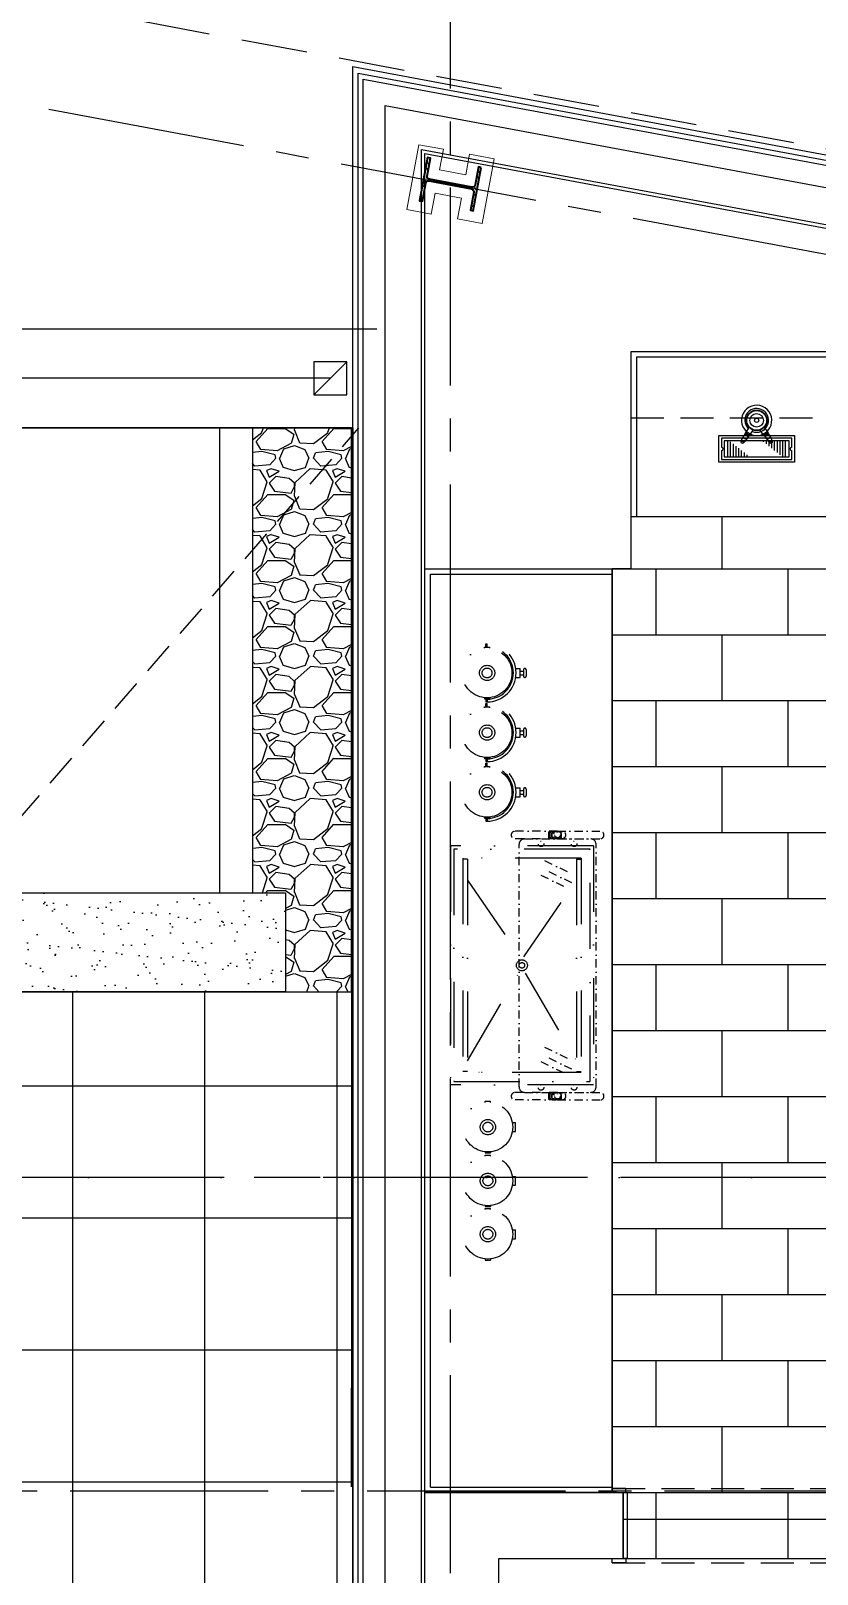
# Model space of a CAD drawing. Header units: inches. Extents: x 5931 to 10048, y 0 to 3185.
# Drawn here: x 8611.8 to 8754.6, y 1601.1 to 1881.8 of the extents above; entities that cross this region are included whole.
import ezdxf

# ---------------------------------------------------------------- set-up
doc = ezdxf.new("R2010")
doc.units = ezdxf.units.IN
doc.header["$LTSCALE"] = 48
doc.header["$MEASUREMENT"] = 0
for name, pattern in [('CENTER2', [1.125, 0.75, -0.125, 0.125, -0.125]), ('DASHDOT2', [0.5, 0.25, -0.125, 0, -0.125]), ('HIDDEN', [0.375, 0.25, -0.125]), ('HIDDEN2', [0.1875, 0.125, -0.0625])]:
    doc.linetypes.add(name, pattern=pattern)
for name, color, linetype in [('_0_Objects', 8, 'Continuous'), ('A-Door-Head', 8, 'Continuous'), ('A-Eqpm-NIC', 8, 'DASHDOT2'), ('A-Flor-Case', 8, 'Continuous'), ('A-Flor-Case-Full Height', 8, 'Continuous'), ('A-Flor-Case-Hidden', 8, 'HIDDEN2'), ('A-Flor-Pattern', 8, 'Continuous'), ('A-Flor-Pool-Acc', 8, 'Continuous'), ('A-Flor-Soffit', 8, 'HIDDEN2'), ('A-Grid(3-32)', 8, 'CENTER2'), ('A-Roof-Drain', 8, 'Continuous'), ('A-Site-Setback', 8, 'HIDDEN'), ('A-Wall-Full', 8, 'Continuous'), ('A-Wall-Hatch', 8, 'Continuous'), ('S-Grid-Iden', 8, 'Continuous'), ('Zoning Envelope', 8, 'DASHDOT2')]:
    doc.layers.add(name, color=color, linetype=linetype)
for name, color, linetype, lineweight in [('A-Detl-Hatch', 8, 'Continuous', 18), ('S-Detl-Hatch', 8, 'Continuous', 18), ('S-Detl-Wide', 8, 'Continuous', 35)]:
    doc.layers.add(name, color=color, linetype=linetype, lineweight=lineweight)

# ---------------------------------------------------------------- blocks, each defined once
blk = doc.blocks.new('1ST FLOOR CORE & SHELL')
at = {"layer": 'A-Wall-Full'}
for p, q in [((4654.75, -8166.76), (5174.16, -8263.57)), ((4654.75, -8482.87), (4654.75, -8166.76)), ((4667.87, -8182.55), (5171.75, -8276.47)), ((4667.87, -8482.87), (4667.87, -8182.55))]:
    blk.add_line(p, q, dxfattribs=at)
at = {"layer": 'A-Wall-Hatch'}
for p, q in [((4655.75, -8167.96), (5173.98, -8264.55)), ((4655.75, -8482.87), (4655.75, -8167.96)), ((4656.62, -8169.01), (5173.82, -8265.41)), ((4656.62, -8482.87), (4656.62, -8169.01)), ((4660.62, -8173.83), (5173.08, -8269.35)), ((4660.62, -8482.87), (4660.62, -8173.83)), ((4667.25, -8181.8), (5171.87, -8275.86)), ((4667.25, -8482.87), (4667.25, -8181.8))]:
    blk.add_line(p, q, dxfattribs=at)
blk = doc.blocks.new('*U18')
at = {"layer": 'A-Detl-Hatch'}
h = blk.add_hatch(dxfattribs=at)
h.set_pattern_fill('ANSI32', color=256, scale=6, style=0)
h.set_pattern_definition([(45, (0, -4.96), (-1.591, 1.591), []), (45, (1.0607, -4.96), (-1.591, 1.591), [])])
edge = h.paths.add_edge_path()
edge.add_line((3.9925, -9.92), (3.9925, -9.39))
edge.add_line((3.9925, -9.39), (0.6575, -9.39))
edge.add_arc((0.6575, -8.89), 0.5, 180, 270, ccw=False)
edge.add_line((0.1575, -8.89), (0.1575, -1.03))
edge.add_arc((0.6575, -1.03), 0.5, 90, 180, ccw=False)
edge.add_line((0.6575, -0.53), (3.9925, -0.53))
edge.add_line((3.9925, -0.53), (3.9925, 0))
edge.add_line((3.9925, 0), (-3.9925, 0))
edge.add_line((-3.9925, 0), (-3.9925, -0.53))
edge.add_line((-3.9925, -0.53), (-0.6575, -0.53))
edge.add_arc((-0.6575, -1.03), 0.5, 0, 90, ccw=False)
edge.add_line((-0.1575, -1.03), (-0.1575, -8.89))
edge.add_arc((-0.6575, -8.89), 0.5, -90, 0, ccw=False)
edge.add_line((-0.6575, -9.39), (-3.9925, -9.39))
edge.add_line((-3.9925, -9.39), (-3.9925, -9.92))
edge.add_line((-3.9925, -9.92), (3.9925, -9.92))
at = {"linetype": 'ByBlock'}
blk.add_lwpolyline([(3.9925, -9.92), (3.9925, -9.39), (0.6575, -9.39, -0.41421356), (0.1575, -8.89), (0.1575, -1.03, -0.41421356), (0.6575, -0.53), (3.9925, -0.53), (3.9925, 0), (-3.9925, 0), (-3.9925, -0.53), (-0.6575, -0.53, -0.41421356), (-0.1575, -1.03), (-0.1575, -8.89, -0.41421356), (-0.6575, -9.39), (-3.9925, -9.39), (-3.9925, -9.92)], format="xyb", close=True, dxfattribs=at)
blk = doc.blocks.new('w10x39')
at = {"layer": 'S-Detl-Hatch'}
blk.add_lwpolyline([(13843.55, -7311.37), (13843.55, -7306.84), (13839.72, -7306.84), (13839.72, -7301.98), (13843.55, -7301.98), (13843.55, -7297.45), (13831.57, -7297.45), (13831.57, -7301.98), (13835.4, -7301.98), (13835.4, -7306.84), (13831.57, -7306.84), (13831.57, -7311.37)], close=True, dxfattribs=at)
at = {"layer": 'S-Detl-Wide'}
blk.add_blockref('*U18', (13837.56, -7299.45), dxfattribs=at)
blk = doc.blocks.new('1ST FLOOR - STRUCTURAL GRID')
at = {"layer": 'A-Grid(3-32)'}
for p, q in [((4672.5, -9520.75), (4672.5, -7426.01)), ((2104.5, -7709.47), (5912.5, -8419.25)), ((5927.38, -8368.75), (2104.5, -8368.75)), ((2119.38, -8425.75), (5912.5, -8425.75))]:
    blk.add_line(p, q, dxfattribs=at)
at = {"layer": 'S-Grid-Iden', "rotation": 79.441666666667}
blk.add_blockref('w10x39', (-5043.78, -20452.96), dxfattribs=at)
blk = doc.blocks.new('FPOST')
at = {"layer": 'A-Flor-Pool-Acc'}
blk.add_line((-0.25, -0.25), (0.25, 0.25), dxfattribs=at)
at = {"layer": 'A-Flor-Pool-Acc', "flags": 128}
blk.add_lwpolyline([(-0.25, -0.25), (0.25, -0.25), (0.25, 0.25), (-0.25, 0.25)], close=True, dxfattribs=at)
blk = doc.blocks.new('patio')
at = {"layer": 'A-Flor-Pool-Acc'}
h = blk.add_hatch(dxfattribs=at)
h.set_pattern_fill('GRAVEL', color=256, scale=12, angle=-13.8778)
h.set_pattern_definition([(228.0127875, (-85327.80775, -55712.0215), (-96, -108), [1.614432, -159.8290566]), (184.9697407, (-85328.88775, -55713.22153), (144, 12), [2.770416, -274.2710971]), (132.5104471, (-85331.64775, -55713.4615), (120, -132), [1.953456, -193.3923912]), (267.273689, (-85336.32775, -55716.4615), (12, 240), [2.522856, -249.7626965]), (292.8336542, (-85336.44775, -55718.9815), (-60, 144), [2.47386, -244.9124775]), (357.273689, (-85335.48775, -55721.2615), (-240, 12), [2.522856, -249.7626965]), (37.69424047, (-85332.96775, -55721.38153), (-156, -120), [3.336348, -330.2981826]), (72.2553284, (-85330.32775, -55719.34153), (84, 264), [3.149856, -311.835858]), (121.4295656, (-85329.36775, -55716.3415), (-96, 156), [2.5314, -250.6088773]), (175.2363583, (-85330.6878, -55714.1815), (132, -12), [2.889984, -141.609151]), (222.3974378, (-85333.56775, -55713.94153), (-144, -132), [3.737376, -370.0005]), (138.8140748, (-85324.4478, -55716.5815), (-84, 72), [1.275612, -126.2861378]), (171.4692344, (-85325.40775, -55715.7415), (156, -24), [2.426844, -240.258137]), (225, (-85327.808, -55715.3815), (-1e-15, -12), [1.697052, -15.2735107]), (203.1985905, (-85328.6478, -55713.9415), (60, 24), [0.913896, -90.4753813]), (291.8014095, (-85329.4878, -55714.3015), (-12, 36), [1.292436, -63.3295417]), (30.9637565, (-85329.0078, -55715.5015), (36, 24), [2.099148, -67.8722747]), (161.565051, (-85327.2078, -55714.4215), (24, -12), [1.517892, -36.4294399]), (16.3895403, (-85336.44775, -55714.3015), (120, 36), [2.1264, -210.5141418]), (70.3461759, (-85334.40775, -55713.7015), (-48, -132), [1.783932, -176.608893]), (293.1985905, (-85327.2078, -55712.0215), (-24, 60), [1.82778, -89.5614973]), (343.6104597, (-85326.48775, -55713.7015), (-120, 36), [2.1264, -210.5141418]), (339.4439548, (-85336.4478, -55721.7415), (-60, 24), [2.05056, -100.477485]), (294.7751406, (-85334.52775, -55722.4615), (-60, 132), [1.718136, -170.0957168]), (66.8014095, (-85327.0878, -55724.0215), (24, 60), [1.82778, -89.5614973]), (17.3540246, (-85326.36775, -55722.3415), (-156, -48), [2.011572, -199.1450834]), (69.4439548, (-85332.9678, -55724.0215), (-24, -60), [1.02528, -101.502765]), (101.3099325, (-85327.8078, -55724.0215), (-12, 48), [0.61188, -60.5763542]), (165.9637565, (-85327.9278, -55723.4215), (36, -12), [2.47386, -47.0034075]), (186.00900596, (-85330.32775, -55722.8215), (120, 12), [2.2926, -226.9670781]), (303.6900675, (-85329.0078, -55716.5815), (-12, 24), [1.730664, -41.5359513]), (353.1572266, (-85328.04775, -55718.02153), (204, -24), [3.021528, -299.1307515]), (60.9453959, (-85325.0478, -55718.3815), (-48, -84), [1.235472, -122.3120897]), (90, (-85324.448, -55717.302), (-12, 12), [0.72, -11.28]), (120.2564372, (-85330.56775, -55722.4615), (48, -84), [1.667088, -165.0422399]), (48.0127875, (-85331.40775, -55721.0215), (96, 108), [3.228864, -158.2146246]), (0, (-85329.248, -55718.622), (12, 12), [3.12, -8.88]), (325.3048465, (-85326.12775, -55718.6215), (120, -84), [1.897368, -187.8392916]), (254.0546041, (-85324.5678, -55719.7015), (-12, -48), [1.747224, -85.6140947]), (207.64597536, (-85325.04775, -55721.38153), (-228, -120), [2.84478, -281.6336902]), (175.42607874, (-85327.56775, -55722.70153), (-156, 12), [3.009588, -297.9488809])])
h.paths.add_polyline_path([(539.38, 342.44), (539.38, 257.87), (545.38, 257.87), (545.38, 239.87), (557.37, 239.87), (557.37, 342.44)])
h = blk.add_hatch(dxfattribs=at)
h.set_pattern_fill('CCELEV', color=256, scale=3, angle=-13.8778, pattern_type=2)
h.set_pattern_definition([(23.62222, (-8112.625, -1467.132), (1.2029912, 5.657064), [0, -4.56, 0, -5.1, 0, -4.875]), (353.62222, (-8112.625, -1467.132), (7.185037, 6.9458484), [0, -2.46, 0, -4.11, 0, -1.575]), (313.62222, (-8116.2073, -1466.247), (9.0737883, -2.2243135), [0, -1.5, 0, -5.4, 0, -7.05]), (303.62222, (-8116.207, -1466.247), (9.386665, 0.393095), [0, -0.75, 0, -3.54, 0, -4.05])])
h.paths.add_polyline_path([(467.38, 257.87), (545.38, 257.87), (545.38, 239.87), (467.38, 239.87)])
h = blk.add_hatch(dxfattribs=at)
h.set_pattern_fill('NET', color=256, scale=192)
h.set_pattern_definition([(0, (339.375, 225.875), (0, 24), []), (90, (339.375, 225.875), (-24, 1e-15), [])])
h.paths.add_polyline_path([(138.67, 109.11), (138.67, 107.61), (140.54, 107.61), (140.54, 102.11), (138.67, 102.11), (138.67, 100.61), (147.92, 100.61), (147.92, 102.11), (146.04, 102.11), (146.04, 107.61), (147.92, 107.61), (147.92, 109.11)], flags=16)
h.paths.add_polyline_path([(138.67, 60.37), (138.67, 58.87), (140.54, 58.87), (140.54, 53.37), (138.67, 53.37), (138.67, 51.87), (147.92, 51.87), (147.92, 53.37), (146.04, 53.37), (146.04, 58.87), (147.92, 58.87), (147.92, 60.37)], flags=16)
h.paths.add_polyline_path([(138.67, 11.64), (138.67, 10.14), (140.54, 10.14), (140.54, 4.64), (138.67, 4.64), (138.67, 3.14), (147.92, 3.14), (147.92, 4.64), (146.04, 4.64), (146.04, 10.14), (147.92, 10.14), (147.92, 11.64)], flags=16)
h.paths.add_polyline_path([(222.25, 11.65), (222.25, 10.15), (224.12, 10.15), (224.12, 4.65), (222.25, 4.65), (222.25, 3.15), (231.5, 3.15), (231.5, 4.65), (229.62, 4.65), (229.62, 10.15), (231.5, 10.15), (231.5, 11.65)], flags=16)
h.paths.add_polyline_path([(222.5, 109.12), (222.5, 107.62), (224.37, 107.62), (224.37, 102.12), (222.5, 102.12), (222.5, 100.62), (231.75, 100.62), (231.75, 102.12), (229.87, 102.12), (229.87, 107.62), (231.75, 107.62), (231.75, 109.12)], flags=16)
h.paths.add_polyline_path([(346.75, 109.12), (346.75, 107.62), (348.63, 107.62), (348.63, 102.12), (346.75, 102.12), (346.75, 100.62), (356, 100.62), (356, 102.12), (354.13, 102.12), (354.13, 107.62), (356, 107.62), (356, 109.12)], flags=16)
h.paths.add_polyline_path([(346.5, 11.65), (346.5, 10.15), (348.38, 10.15), (348.38, 4.65), (346.5, 4.65), (346.5, 3.15), (355.75, 3.15), (355.75, 4.65), (353.88, 4.65), (353.88, 10.15), (355.75, 10.15), (355.75, 11.65)], flags=16)
h.paths.add_polyline_path([(470.75, 11.65), (470.75, 10.15), (472.63, 10.15), (472.63, 4.65), (470.75, 4.65), (470.75, 3.15), (480, 3.15), (480, 4.65), (478.13, 4.65), (478.13, 10.15), (480, 10.15), (480, 11.65)], flags=16)
h.paths.add_polyline_path([(543.58, 11.64), (543.58, 10.14), (545.46, 10.14), (545.46, 4.64), (543.58, 4.64), (543.58, 3.14), (552.83, 3.14), (552.83, 4.64), (550.96, 4.64), (550.96, 10.14), (552.83, 10.14), (552.83, 11.64)], flags=16)
h.paths.add_polyline_path([(543.58, 60.37), (543.58, 58.87), (545.46, 58.87), (545.46, 53.37), (543.58, 53.37), (543.58, 51.87), (552.83, 51.87), (552.83, 53.37), (550.96, 53.37), (550.96, 58.87), (552.83, 58.87), (552.83, 60.37)], flags=16)
h.paths.add_polyline_path([(543.58, 109.11), (543.58, 107.61), (545.46, 107.61), (545.46, 102.11), (543.58, 102.11), (543.58, 100.61), (552.83, 100.61), (552.83, 102.11), (550.96, 102.11), (550.96, 107.61), (552.83, 107.61), (552.83, 109.11)], flags=16)
h.paths.add_polyline_path([(471, 109.12), (471, 107.62), (472.88, 107.62), (472.88, 102.12), (471, 102.12), (471, 100.62), (480.25, 100.62), (480.25, 102.12), (478.38, 102.12), (478.38, 107.62), (480.25, 107.62), (480.25, 109.12)], flags=16)
edge = h.paths.add_edge_path()
edge.add_line((325.87, 239.87), (328.78, 239.87))
edge.add_line((328.78, 239.87), (315.62, 239.91))
edge.add_line((315.62, 239.91), (304.94, 239.91))
edge.add_line((304.94, 239.91), (278.5, 239.84))
edge.add_line((278.5, 239.84), (278.5, 239.87))
edge.add_line((278.5, 239.87), (132.71, 239.87))
edge.add_line((132.71, 239.87), (132.71, 0.54))
edge.add_line((132.71, 0.54), (557.63, 0.54))
edge.add_line((557.63, 0.54), (557.62, 239.87))
edge.add_line((557.62, 239.87), (424.25, 239.87))
edge.add_line((424.25, 239.87), (421.43, 239.84))
edge.add_line((421.43, 239.84), (388.86, 239.91))
edge.add_line((388.86, 239.91), (380.36, 239.91))
edge.add_line((380.36, 239.91), (361.95, 239.84))
edge.add_line((361.95, 239.84), (376.87, 239.87))
edge.add_arc((376.87, 238.37), 1.5, 0, 90.1945, ccw=False)
edge.add_line((378.37, 238.37), (378.37, 236.31))
edge.add_line((378.37, 236.31), (377.31, 236.31))
edge.add_line((377.31, 236.31), (377.31, 233.87))
edge.add_line((377.31, 233.87), (377.81, 233.87))
edge.add_arc((377.81, 231.87), 2, 0, 90, ccw=False)
edge.add_line((379.81, 231.87), (379.81, 203.87))
edge.add_arc((377.81, 203.87), 2, -90, 0, ccw=False)
edge.add_line((377.81, 201.87), (377.31, 201.87))
edge.add_line((377.31, 201.87), (377.31, 199.44))
edge.add_line((377.31, 199.44), (378.37, 199.44))
edge.add_line((378.37, 199.44), (378.37, 142.61))
edge.add_arc((376.87, 142.61), 1.5, 270, 360, ccw=False)
edge.add_line((376.87, 141.11), (325.87, 141.11))
edge.add_arc((325.87, 142.61), 1.5, 180, 270, ccw=False)
edge.add_line((324.37, 142.61), (324.37, 199.44))
edge.add_line((324.37, 199.44), (325.44, 199.44))
edge.add_line((325.44, 199.44), (325.44, 201.87))
edge.add_line((325.44, 201.87), (324.94, 201.87))
edge.add_arc((324.94, 203.87), 2, 180, 270, ccw=False)
edge.add_line((322.94, 203.87), (322.94, 231.87))
edge.add_arc((324.94, 231.87), 2, 90, 180, ccw=False)
edge.add_line((324.94, 233.87), (325.44, 233.87))
edge.add_line((325.44, 233.87), (325.44, 236.31))
edge.add_line((325.44, 236.31), (324.37, 236.31))
edge.add_line((324.37, 236.31), (324.37, 238.37))
edge.add_arc((325.87, 238.37), 1.5, 90, 180, ccw=False)
for p, q in [((3.12, 342.42), (557.62, 342.44)), ((557.62, 342.44), (557.62, 0)), ((557.37, 149.88), (557.37, 167.87))]:
    blk.add_line(p, q, dxfattribs=at)
at = {"layer": 'A-Flor-Pool-Acc', "flags": 128}
for points in [[(3.12, 360.44), (562, 360.44)], [(553.52, 351.44), (7.8, 351.44)], [(3.12, 342.42), (557.62, 342.44)], [(557.37, 342.44), (3.12, 342.42)], [(533.38, 342.44), (533.38, 257.87)], [(539.38, 342.44), (539.38, 257.87), (545.38, 257.87), (545.38, 239.87), (557.37, 239.87), (557.37, 342.44), (539.38, 342.44)], [(539.38, 342.44), (539.38, 257.87)], [(557.37, 342.44), (557.37, 149.88)], [(557.37, 342.44), (557.37, 239.87)], [(467.38, 239.87), (557.37, 239.87)]]:
    blk.add_lwpolyline(points, dxfattribs=at)
blk.add_lwpolyline([(467.38, 257.87), (545.38, 257.87), (545.38, 239.87), (467.38, 239.87)], close=True, dxfattribs=at)
at = {"layer": 'A-Flor-Pool-Acc', "xscale": 12, "yscale": 12, "zscale": 12, "rotation": 359.9752775895791}
blk.add_blockref('FPOST', (553.52, 351.44), dxfattribs=at)
blk = doc.blocks.new('HMWD-XFP$0$A$C64CD453D')
at = {"ltscale": 0.125}
for p, q in [((-18.26, 30.73), (-26.11, 30.73)), ((-18.26, 29.38), (-26.11, 29.38)), ((-25.26, 28.34), (-25.26, -15.75, 0)), ((-12.26, 29.34), (-24.26, 29.34)), ((-18.52, 30.68, 0), (-19.14, 30.68, 0)), ((-18.52, 29.43, 0), (-19.14, 29.43, 0)), ((-18.94, 29.43, 0), (-19.14, 29.43, 0)), ((-18.94, 30.05, 0), (-18.94, 30.68, 0)), ((-18.94, 30.05, 0), (-18.94, 29.34, 0)), ((-18.26, 30.73), (-10.41, 30.73)), ((-18.26, 29.38), (-10.41, 29.38)), ((-17.39, 30.68, 0), (-18, 30.68, 0)), ((-18, 29.43, 0), (-17.39, 29.43, 0)), ((-17.39, 29.43, 0), (-18, 29.43, 0)), ((-17.25, 30.43, 0), (-17.7, 30.43, 0)), ((-17.25, 29.68, 0), (-17.7, 29.68, 0)), ((-17.25, 29.68, 0), (-17.7, 29.68, 0)), ((-17.44, 30.43, 0), (-17.44, 30.68, 0)), ((-17.44, 29.68, 0), (-17.44, 29.34, 0)), ((-17.39, 29.43, 0), (-17.44, 29.43, 0)), ((-17.19, 29.74, 0), (-17.19, 30.36, 0)), ((-17.19, 30.36, 0), (-17.19, 29.74, 0)), ((-16.87, 29.49, 0), (-16.87, 30.61, 0)), ((-16.87, 30.61, 0), (-16.87, 29.49, 0)), ((-16.87, 30.61, 0), (-16.69, 30.61, 0)), ((-16.87, 30.61, 0), (-16.69, 30.61, 0)), ((-16.87, 29.49, 0), (-16.69, 29.49, 0)), ((-16.87, 29.49, 0), (-16.69, 29.49, 0)), ((-16.69, 29.49, 0), (-16.69, 30.61, 0)), ((-16.69, 30.61, 0), (-16.69, 29.49, 0)), ((-11.26, 28.34), (-11.26, -15.75, 0)), ((-19.41, 25.81), (-14.83, 23.6)), ((-20.88, 25.15), (-16.31, 22.93)), ((-20.07, 23.16), (-15.49, 20.94)), ((-19.41, -8.11, 0), (-14.83, -10.33, 0)), ((-20.88, -8.77, 0), (-16.31, -10.99, 0)), ((-20.07, -10.77, 0), (-15.49, -12.99, 0)), ((-18.26, -16.78), (-26.11, -16.78)), ((-12.26, -16.75, 0), (-24.26, -16.75, 0)), ((-18.52, -16.83, 0), (-19.14, -16.83, 0)), ((-18.94, -16.83, 0), (-19.14, -16.83, 0)), ((-18.94, -17.46, 0), (-18.94, -16.75, 0)), ((-18.26, -16.78), (-10.41, -16.78)), ((-18, -16.83, 0), (-17.39, -16.83, 0)), ((-17.39, -16.83, 0), (-18, -16.83, 0)), ((-17.44, -17.08, 0), (-17.44, -16.75, 0)), ((-17.39, -16.83, 0), (-17.44, -16.83, 0)), ((-18.26, -18.13), (-26.11, -18.13)), ((-18.52, -18.08, 0), (-19.14, -18.08, 0)), ((-18.94, -17.46, 0), (-18.94, -18.08, 0)), ((-18.26, -18.13), (-10.41, -18.13)), ((-17.39, -18.08, 0), (-18, -18.08, 0)), ((-17.25, -17.08, 0), (-17.7, -17.08, 0)), ((-17.25, -17.08, 0), (-17.7, -17.08, 0)), ((-17.25, -17.83, 0), (-17.7, -17.83, 0)), ((-17.44, -17.83, 0), (-17.44, -18.08, 0)), ((-17.19, -17.14, 0), (-17.19, -17.77, 0)), ((-17.19, -17.77, 0), (-17.19, -17.14, 0)), ((-16.87, -16.89, 0), (-16.87, -18.02, 0)), ((-16.87, -16.89, 0), (-16.69, -16.89, 0)), ((-16.87, -18.02, 0), (-16.87, -16.89, 0)), ((-16.87, -16.89, 0), (-16.69, -16.89, 0)), ((-16.87, -18.02, 0), (-16.69, -18.02, 0)), ((-16.87, -18.02, 0), (-16.69, -18.02, 0)), ((-16.69, -16.89, 0), (-16.69, -18.02, 0)), ((-16.69, -18.02, 0), (-16.69, -16.89, 0))]:
    blk.add_line(p, q, dxfattribs=at)
for centre, radius in [((-21.26, 28.44), 0.5), ((-18.26, 30.05), 0.676), ((-18.26, 30.05, 0), 0.5), ((-18.26, 30.05, 0), 0.5), ((-15.26, 28.44), 0.5), ((-21.26, -15.85, 0), 0.5), ((-18.26, -17.46), 0.676), ((-15.26, -15.85, 0), 0.5), ((-18.26, -17.46, 0), 0.5), ((-18.26, -17.46, 0), 0.5)]:
    blk.add_circle(centre, radius, dxfattribs=at)
for centre, radius, start, end in [((-26.01, 30.05), 0.683, 98.4566, 261.5434), ((-24.26, 28.34), 1, 90, 180), ((-19.14, 30.05), 0.625, 90, 270.44), ((-17.39, 30.05, 0), 0.625, 35.0751, 90), ((-17.39, 30.05, 0), 0.625, 270, 324.9249), ((-17.39, 30.05, 0), 0.625, 270, 324.9249), ((-17.25, 30.36, 0), 0.0625, 0, 90), ((-17.25, 29.74, 0), 0.0625, 270, 0), ((-17.25, 29.74, 0), 0.0625, 270, 0), ((-12.26, 28.34), 1, 0, 90), ((-10.52, 30.05), 0.683, 278.4566, 81.5434), ((-26.01, -17.46), 0.683, 98.4566, 261.5434), ((-24.26, -15.75, 0), 1, 180, 270), ((-19.14, -17.46), 0.625, 89.56, 270), ((-17.39, -17.46, 0), 0.625, 35.0751, 90), ((-17.39, -17.46, 0), 0.625, 35.0751, 90), ((-12.26, -15.75, 0), 1, 270, 0), ((-10.52, -17.46), 0.683, 278.4566, 81.5434), ((-17.39, -17.46, 0), 0.625, 270, 324.9249), ((-17.25, -17.14, 0), 0.0625, 0, 90), ((-17.25, -17.14, 0), 0.0625, 0, 90), ((-17.25, -17.77, 0), 0.0625, 270, 0)]:
    blk.add_arc(centre, radius, start, end, dxfattribs=at)
blk = doc.blocks.new('P- JUICE')
for p, q in [((-0.5, 4.5), (-0.5, 4.69)), ((-0.5, 4.69), (0.5, 4.69)), ((-0.25, 4.69), (-0.25, 5.27)), ((-0.25, 5.27), (0, 5.27)), ((0, 4.69), (0, 5.27)), ((0.5, 4.5), (0.5, 4.69)), ((4.38, 0.81), (4.7, 0.81)), ((5.21, 0.81), (5.99, 0.81)), ((5.99, -0.81), (5.99, 0.81)), ((5.99, 0.33), (6.61, 0.33)), ((6.61, 0.56), (6.61, -0.56)), ((7.11, 0.56), (7.11, -0.56)), ((4.38, -0.81), (4.7, -0.81)), ((5.21, -0.81), (5.99, -0.81)), ((5.99, -0.33), (6.61, -0.33)), ((-0.5, -4.5), (-0.5, -4.69)), ((-0.5, -4.69), (0.5, -4.69)), ((-0.25, -4.69), (-0.25, -5.27)), ((-0.25, -5.27), (0, -5.27)), ((0, -4.69), (0, -5.27)), ((0, -4.77), (0, -5.27)), ((0.5, -4.5), (0.5, -4.69))]:
    blk.add_line(p, q)
for radius in [4.52, 1.39, 0.892]:
    blk.add_circle((0, 0), radius)
for centre, radius, start, end in [((0, 0), 5.27, 270, 90), ((0, 0), 4.77, 270, 90), ((6.86, 0.56), 0.25, 0, 180), ((6.86, -0.56), 0.25, 180, 0)]:
    blk.add_arc(centre, radius, start, end)
blk = doc.blocks.new('P-COLD PAN')
for p, q in [((0, 21.75), (0, -21.75)), ((26, 21.75), (0, 21.75)), ((0.63, 21.12), (0.63, -21.12)), ((25.38, 21.12), (0.63, 21.12)), ((25.38, -21.12), (25.38, 21.12)), ((26, 21.75), (26, -21.75)), ((2.24, 19.51), (2.24, -19.51)), ((23.76, 19.51), (2.24, 19.51)), ((3.1, 19.31), (2.24, 19.31)), ((3.1, 19.31), (3.1, -19.31)), ((22.9, 19.31), (22.9, -19.31)), ((22.9, 19.31), (23.76, 19.31)), ((23.76, 19.51), (23.76, -19.51)), ((3.1, 15.48), (12.67, 1.53)), ((13.33, 1.53), (22.9, 15.48)), ((3.1, -17.37), (12.42, -1.45)), ((13.58, -1.45), (22.9, -17.37)), ((3.1, -19.31), (2.24, -19.31)), ((23.76, -19.51), (2.24, -19.51)), ((23.25, -19.51), (2.75, -19.51)), ((22.9, -19.31), (23.76, -19.31)), ((26, -21.75), (0, -21.75)), ((0.63, -21.12), (25.38, -21.12))]:
    blk.add_line(p, q)
for radius in [1, 0.5]:
    blk.add_circle((13, 0), radius)
blk = doc.blocks.new('P- CEREAL')
for p, q in [((-0.5, 4.5), (-0.5, 4.69)), ((-0.5, 4.69), (0.5, 4.69)), ((0.5, 4.5), (0.5, 4.69)), ((4.45, 0.81), (5, 0.81)), ((5, -0.81), (5, 0.81)), ((4.45, -0.81), (5, -0.81)), ((-0.5, -4.5), (-0.5, -4.69)), ((-0.5, -4.69), (0.5, -4.69)), ((0.5, -4.5), (0.5, -4.69))]:
    blk.add_line(p, q)
for radius in [4.52, 1.39, 0.892]:
    blk.add_circle((0, 0), radius)
blk = doc.blocks.new('P-BEER TAP')
for p, q in [((-6.88, -2.75), (6.88, -2.75)), ((-6.88, -7.62), (-6.88, -2.75)), ((-2.07, -2.41), (-2.7, -3.35)), ((-1.39, -1.25), (-2.02, -2.19)), ((-2.02, -2.19), (-1.26, -2.7)), ((-1.26, -2.7), (-0.64, -1.76)), ((1.26, -2.7), (0.64, -1.76)), ((2.02, -2.19), (1.26, -2.7)), ((1.39, -1.25), (2.02, -2.19)), ((2.07, -2.41), (2.7, -3.35)), ((6.88, -2.75), (6.88, -7.62)), ((6.38, -3.25), (-6.38, -3.25)), ((-6.38, -3.25), (-6.38, -4.87)), ((-6.38, -5.5), (-6.38, -7.12)), ((-5.29, -3.75), (-5.29, -6.62)), ((-4.79, -3.88), (-4.79, -6.62)), ((-4.29, -4.27), (-4.29, -6.62)), ((-3.79, -4.67), (-3.79, -6.62)), ((-3.29, -5.06), (-3.29, -6.62)), ((-2.79, -5.46), (-2.79, -6.62)), ((-1.45, -2.83), (-2.07, -3.77)), ((1.21, -3.75), (1.21, -3.9)), ((1.45, -2.83), (2.07, -3.77)), ((1.71, -3.75), (1.71, -4.29)), ((2.21, -3.75), (2.21, -4.69)), ((2.71, -3.75), (2.71, -5.08)), ((3.21, -3.75), (3.21, -5.48)), ((3.71, -3.75), (3.71, -5.87)), ((4.21, -3.75), (4.21, -6.27)), ((4.71, -3.75), (4.71, -6.62)), ((5.21, -3.75), (5.21, -6.62)), ((6.38, -4.87), (6.38, -3.25)), ((6.38, -7.12), (6.38, -5.5)), ((6.88, -7.62), (-6.88, -7.62)), ((-6.38, -7.12), (6.38, -7.12)), ((-2.29, -5.85), (-2.29, -6.62)), ((-1.79, -6.25), (-1.79, -6.62))]:
    blk.add_line(p, q)
for points in [[(-1.9, -2.01), (-2.09, -2.3), (-1.34, -2.8), (-1.15, -2.51)], [(1.9, -2.01), (2.09, -2.3), (1.34, -2.8), (1.15, -2.51)], [(-5.88, -3.75), (-5.88, -6.62), (5.88, -6.62), (5.88, -3.75)]]:
    blk.add_lwpolyline(points, close=True)
for centre, radius in [((0, 0), 1.87), ((0, 0), 1.8), ((0, 0), 1.24), ((0, 0), 0.372), ((-2.02, -3), 0.377), ((2.02, -3), 0.377)]:
    blk.add_circle(centre, radius)
for centre, radius, start, end in [((0, 0), 2.75, 245.6227, 226.6), ((0, 0), 2.16, 248.2154, 223.9039), ((-2.13, -2.37), 0.0755, 321.5826, 56.349), ((-1.38, -2.87), 0.0755, 56.2356, 151.002), ((1.38, -2.87), 0.0755, 28.998, 123.7644), ((2.13, -2.37), 0.0755, 123.651, 218.4174), ((-6.38, -5.19), 0.315, 270, 90), ((-2.59, -3.86), 0.301, 122.7508, 349.8338), ((-2.38, -3.55), 0.377, 149.206, 323.3786), ((2.38, -3.55), 0.377, 216.6214, 30.794), ((2.59, -3.86), 0.301, 190.1662, 57.2492), ((6.38, -5.19), 0.315, 90, 270)]:
    blk.add_arc(centre, radius, start, end)
blk = doc.blocks.new('floor pattern 1st floor')
at = {"layer": 'A-Flor-Pattern'}
h = blk.add_hatch(dxfattribs=at)
h.set_pattern_fill('STONE_HOLLAND_PARQUET_2', color=256, scale=3, pattern_type=2)
h.set_pattern_definition([(0, (2893.38, 1603.941), (0, 12), []), (90, (2893.38, 1603.941), (-12, 12), [12, -12])])
h.paths.add_polyline_path([(2893.38, 1603.94), (2893.38, 1615.94), (2899.38, 1615.94), (2899.38, 1711.94), (2894.7, 1711.94), (2894.7, 1716.82), (2929.38, 1716.82), (2929.38, 1780.82), (2876.8, 1780.82), (2876.8, 1793.4), (2720.8, 1793.4), (2720.8, 1783.94), (2717.38, 1783.94), (2717.38, 1615.94), (2719.38, 1615.94), (2719.38, 1603.94)])
h.paths.add_polyline_path([(2782.39, 1615.94), (2774.41, 1615.94), (2774.41, 1611.07), (2838.38, 1611.07), (2838.38, 1615.94), (2830.39, 1615.94), (2830.39, 1723.94), (2782.39, 1723.94)], flags=16)
h.paths.add_polyline_path([(2841.38, 1610.07), (2783.41, 1610.07), (2783.41, 1608.07), (2841.38, 1608.07)], flags=16)
h.paths.add_polyline_path([(2771.41, 1607.07), (2771.41, 1605.07), (2829.38, 1605.07), (2829.38, 1607.07)], flags=16)
h = blk.add_hatch(dxfattribs=at)
h.set_pattern_fill('WOODS_BOARD_WIDE', color=256, scale=3, pattern_type=2)
h.set_pattern_definition([(0, (2343, 1229.155), (0, 6), []), (90, (2343, 1229.155), (-12, 12), [6, -42]), (90, (2367, 1235.155), (-12, 12), [6, -42])])
edge = h.paths.add_edge_path(flags=16)
edge.add_line((2149.55, 1020.63), (2161.55, 1020.63))
edge.add_ellipse((2161.55, 1015.63), major_axis=(-3.54, -3.54), ratio=1, start_angle=135, end_angle=225, ccw=False)
edge.add_line((2166.55, 1015.63), (2166.55, 984.63))
edge.add_ellipse((2161.55, 984.63), major_axis=(3.54, -3.54), ratio=1, start_angle=315, end_angle=405, ccw=False)
edge.add_line((2161.55, 979.63), (2156.55, 979.63))
edge.add_line((2156.55, 979.63), (2156.55, 955.63))
edge.add_line((2156.55, 955.63), (2147.55, 955.63))
edge.add_line((2147.55, 955.63), (2126.55, 955.63))
edge.add_line((2126.55, 955.63), (2126.55, 995.43))
edge.add_line((2126.55, 995.43), (2126.55, 1010.63))
edge.add_line((2126.55, 1010.63), (2144.55, 1010.63))
edge.add_line((2144.55, 1010.63), (2144.55, 1015.63))
edge.add_ellipse((2148.74, 1016.43), major_axis=(3.19, 3.19), ratio=0.85373, start_angle=38.5071, end_angle=141.4929, ccw=False)
edge = h.paths.add_edge_path(flags=16)
edge.add_ellipse((2192.35, 952.43), major_axis=(-3.19, 3.19), ratio=0.855373, start_angle=218.4535, end_angle=321.5465, ccw=False)
edge.add_line((2196.55, 951.63), (2196.53, 920.27))
edge.add_ellipse((2191.55, 920.63), major_axis=(-3.54, -3.54), ratio=1, start_angle=45, end_angle=130.7903, ccw=False)
edge.add_line((2191.55, 915.63), (2186.71, 915.63))
edge.add_line((2186.71, 915.63), (2186.55, 891.63))
edge.add_line((2186.55, 891.63), (2177.55, 891.63))
edge.add_line((2177.55, 891.63), (2156.55, 891.63))
edge.add_line((2156.55, 891.63), (2156.55, 931.43))
edge.add_line((2156.55, 931.43), (2156.55, 946.63))
edge.add_line((2156.55, 946.63), (2174.55, 946.63))
edge.add_line((2174.55, 946.63), (2174.55, 951.63))
edge.add_ellipse((2179.55, 951.63), major_axis=(3.54, -3.54), ratio=1, start_angle=135, end_angle=225, ccw=False)
edge.add_line((2179.55, 956.63), (2191.55, 956.63))
edge = h.paths.add_edge_path(flags=16)
edge.add_ellipse((2066.4, 1141.28), major_axis=(0, 0.0156), ratio=1, start_angle=270, end_angle=337.7307)
edge.add_line((2066.41, 1141.3), (2066.41, 1141.29))
edge.add_line((2066.41, 1141.29), (2066.41, 1140.75))
edge.add_line((2066.41, 1140.75), (2066.4, 1140.75))
edge.add_line((2066.4, 1140.75), (2066.4, 1140.71))
edge.add_line((2066.4, 1140.71), (2049.13, 1140.71))
edge.add_line((2049.13, 1140.71), (2045.1, 1140.71))
edge.add_line((2045.1, 1140.71), (2032.76, 1140.71))
edge.add_line((2032.76, 1140.71), (2030.38, 1140.71))
edge.add_line((2030.38, 1140.71), (2028, 1140.71))
edge.add_line((2028, 1140.71), (2028, 1140.75))
edge.add_line((2028, 1140.75), (2028, 1140.75))
edge.add_line((2028, 1140.75), (2028, 1141.29))
edge.add_line((2028, 1141.29), (2028, 1141.3))
edge.add_ellipse((2028, 1141.28), major_axis=(0, 0.0156), ratio=1, start_angle=22.2693, end_angle=90)
edge.add_line((2027.99, 1141.28), (2027.99, 1140.71))
edge.add_line((2027.99, 1140.71), (2027.95, 1140.71))
edge.add_line((2027.95, 1140.71), (2027.95, 1141.28))
edge.add_line((2027.95, 1141.28), (2027.95, 1141.29))
edge.add_ellipse((2028, 1141.29), major_axis=(0.0455, 0), ratio=1, start_angle=90, end_angle=180, ccw=False)
edge.add_line((2028, 1141.33), (2028, 1141.33))
edge.add_line((2028, 1141.33), (2028, 1141.33))
edge.add_line((2028, 1141.33), (2033.88, 1141.33))
edge.add_line((2033.88, 1141.33), (2033.88, 1141.91))
edge.add_ellipse((2033.93, 1141.91), major_axis=(0.0515, 0), ratio=1, start_angle=90, end_angle=180, ccw=False)
edge.add_line((2033.93, 1141.96), (2036.13, 1141.96))
edge.add_line((2036.13, 1141.96), (2036.13, 1145.93))
edge.add_ellipse((2037.88, 1152.71), major_axis=(7, 0), ratio=1, start_angle=180, end_angle=255.5225, ccw=False)
edge.add_ellipse((2037.88, 1152.71), major_axis=(7, 0), ratio=1, start_angle=0, end_angle=180, ccw=False)
edge.add_ellipse((2037.88, 1152.71), major_axis=(7, 0), ratio=1, start_angle=284.4775, end_angle=360, ccw=False)
edge.add_line((2039.63, 1145.93), (2039.63, 1141.96))
edge.add_line((2039.63, 1141.96), (2041.83, 1141.96))
edge.add_ellipse((2041.83, 1141.91), major_axis=(0.0515, 0), ratio=1, start_angle=360, end_angle=450, ccw=False)
edge.add_line((2041.88, 1141.91), (2041.88, 1141.33))
edge.add_line((2041.88, 1141.33), (2052.58, 1141.33))
edge.add_line((2052.58, 1141.33), (2052.58, 1141.91))
edge.add_ellipse((2052.63, 1141.91), major_axis=(0.0515, 0), ratio=1, start_angle=90, end_angle=180, ccw=False)
edge.add_line((2052.63, 1141.96), (2054.83, 1141.96))
edge.add_line((2054.83, 1141.96), (2054.83, 1145.93))
edge.add_ellipse((2056.58, 1152.71), major_axis=(7, 0), ratio=1, start_angle=180, end_angle=255.5225, ccw=False)
edge.add_ellipse((2056.58, 1152.71), major_axis=(7, 0), ratio=1, start_angle=0, end_angle=180, ccw=False)
edge.add_ellipse((2056.58, 1152.71), major_axis=(7, 0), ratio=1, start_angle=284.4775, end_angle=360, ccw=False)
edge.add_line((2058.33, 1145.93), (2058.33, 1141.96))
edge.add_line((2058.33, 1141.96), (2060.52, 1141.96))
edge.add_ellipse((2060.52, 1141.91), major_axis=(0.0515, 0), ratio=1, start_angle=360, end_angle=450, ccw=False)
edge.add_line((2060.58, 1141.91), (2060.58, 1141.33))
edge.add_line((2060.58, 1141.33), (2066.4, 1141.33))
edge.add_line((2066.4, 1141.33), (2066.41, 1141.33))
edge.add_line((2066.41, 1141.33), (2066.41, 1141.33))
edge.add_ellipse((2066.41, 1141.29), major_axis=(0.0455, 0), ratio=1, start_angle=360, end_angle=450, ccw=False)
edge.add_line((2066.45, 1141.29), (2066.45, 1141.28))
edge.add_line((2066.45, 1141.28), (2066.45, 1140.71))
edge.add_line((2066.45, 1140.71), (2066.42, 1140.71))
edge.add_line((2066.42, 1140.71), (2066.42, 1141.28))
edge = h.paths.add_edge_path(flags=16)
edge.add_ellipse((2444.83, 1074.38), major_axis=(-118.23, -0.04), ratio=0.670803, start_angle=0, end_angle=360)
h.paths.add_polyline_path([(2248.8, 1035.5), (2231.2, 1035.5), (2231.2, 1051.02), (2248.8, 1051.02)], flags=16)
h.paths.add_polyline_path([(2082.3, 971.08), (2080.55, 971.08), (2080.55, 1020.63), (2082.3, 1020.63)], flags=16)
h.paths.add_polyline_path([(2176.17, 1088.71), (2128.17, 1088.71), (2128.17, 1056.71), (2176.17, 1056.71)], flags=16)
h.paths.add_polyline_path([(2082.8, 1013.35), (2084.55, 1013.35), (2084.55, 889.63), (2082.8, 889.63)], flags=16)
h.paths.add_polyline_path([(2647.16, 890.63), (2647.91, 890.63), (2647.91, 885.01), (2647.16, 885.01)], flags=17)
h.paths.add_polyline_path([(2904.95, 1517.5), (2903.2, 1517.5), (2903.2, 1603.94), (2838.38, 1603.94), (2838.38, 1227.95), (2473.75, 1227.95), (2473.75, 1224.79), (2343.75, 1224.79), (2343.75, 1227.95), (2248.3, 1227.95), (2248.3, 1213.63), (2077.63, 1213.63), (2077.63, 1355.13), (2019.63, 1355.13), (2019.63, 1232.01), (2025.81, 1232.01), (2025.81, 1213.63), (2006.19, 1213.63), (2006.19, 1226.76), (1903.62, 1226.76), (1903.62, 1213.63), (1889.75, 1213.63), (1889.75, 1212.88), (1884.25, 1212.88), (1884.25, 1252.76), (1889.75, 1252.76), (1889.75, 1252.01), (1902, 1252.01), (1902, 1420.01), (1885.75, 1420.01), (1885.75, 1438.01), (1751.63, 1438.01), (1751.63, 1252.76), (1758.31, 1252.76), (1758.31, 1212.88), (1756.81, 1212.88), (1756.81, 1173.26), (1347.75, 1173.26), (1347.75, 1179.26), (1414.74, 1179.26), (1414.74, 1233.51), (1410.74, 1233.51), (1410.74, 1240.25), (1356.74, 1240.25), (1356.74, 1233.51), (1269.13, 1233.51), (1269.13, 1173.26), (980.46, 1173.26), (980.46, 1209.21), (835.81, 1209.21), (835.81, 1173.26), (707.38, 1173.26), (707.38, 1113.26), (1275.75, 1113.26), (1275.75, 1101.26), (1347.75, 1101.26), (1347.75, 1113.26), (1800.63, 1113.26), (1800.63, 1077.26), (1858.63, 1077.26), (1858.63, 1113.26), (1885.75, 1113.26), (1885.75, 1158.46), (2017.2, 1158.46), (2017.2, 1140.71), (2077.2, 1140.71), (2077.2, 1158.46), (2176.17, 1158.46), (2176.17, 1129.58), (2082.08, 1129.58), (2082.08, 1127.46), (2027.09, 1127.46), (2027.09, 1061.46), (2086.8, 1061.46), (2086.8, 1056.58), (2024.71, 1056.58), (2024.71, 987.13), (2072.8, 987.13), (2072.8, 1017.73), (2080.05, 1017.73), (2080.05, 890.63), (2059.81, 890.63), (2059.81, 885.01), (2386, 885.01), (2386.02, 985.89), (2427.01, 985.89), (2427.01, 986.51), (2501.03, 986.51), (2501.03, 985.89), (2542.02, 985.89), (2542.02, 885.01), (2647.16, 885.01), (2647.16, 1054.51), (2790.91, 1054.51), (2790.91, 1108.51), (2664.93, 1108.51), (2664.93, 1114.51), (2881.96, 1114.51), (2881.96, 1158.63), (2917.96, 1158.63), (2917.96, 1114.51), (2978.21, 1114.51), (2978.21, 1227.95), (2920.86, 1227.95), (2920.86, 1226.45), (2902.77, 1226.45), (2902.77, 1231.7), (2891.52, 1231.7), (2891.52, 1397.64), (2882.27, 1397.64), (2882.27, 1453.06), (2891.52, 1453.06), (2902.77, 1453.06), (2902.77, 1458), (2921.23, 1458), (2921.23, 1455.93), (2978.21, 1455.93), (2978.21, 1516.53), (2962.2, 1516.53), (2962.2, 1517.5)])
blk.add_lwpolyline([(2893.38, 1603.94), (2893.38, 1615.94), (2899.38, 1615.94), (2899.38, 1711.94), (2894.7, 1711.94), (2894.7, 1716.82), (2929.38, 1716.82), (2929.38, 1780.82), (2876.8, 1780.82), (2876.8, 1793.4), (2720.8, 1793.4), (2720.8, 1783.94), (2717.38, 1783.94), (2717.38, 1615.94), (2719.38, 1615.94), (2719.38, 1603.94), (2893.38, 1603.94)], dxfattribs=at)

msp = doc.modelspace()

# ---------------------------------------------------------------- linework, layer by layer
at = {"layer": 'A-Door-Head'}
msp.add_lwpolyline([(8719.38, 1615.94), (8774.41, 1615.94), (8774.41, 1611.07), (8719.38, 1611.07)], close=True, dxfattribs=at)
at = {"layer": 'A-Flor-Case'}
for p, q in [((8720.8, 1823.4), (8720.8, 1793.4)), ((8875.8, 1822.4), (8721.8, 1822.4)), ((8721.8, 1822.4), (8721.8, 1793.4)), ((8876.8, 1793.4), (8720.8, 1793.4)), ((8684.38, 1782.94), (8717.38, 1782.94)), ((8684.38, 1616.94), (8684.38, 1782.94)), ((8717.38, 1615.94), (8717.38, 1783.94)), ((8684.38, 1616.94), (8717.38, 1616.94)), ((8718.17, 1615.94), (8683.38, 1615.94))]:
    msp.add_line(p, q, dxfattribs=at)
for points in [[(8719.88, 1615.94), (8719.88, 1616.69), (8717.38, 1616.69), (8717.38, 1615.94)], [(8719.38, 1615.94), (8720.13, 1615.94), (8720.13, 1603.94), (8719.38, 1603.94)], [(8719.88, 1603.94), (8719.88, 1603.19), (8717.38, 1603.19), (8717.38, 1603.94)]]:
    msp.add_lwpolyline(points, close=True, dxfattribs=at)
at = {"layer": 'A-Flor-Case-Hidden'}
msp.add_line((8720.8, 1811.4), (8876.8, 1811.4), dxfattribs=at)
at = {"layer": 'A-Flor-Soffit'}
for p, q in [((8720.8, 1811.4), (8876.8, 1811.4)), ((8717.38, 1616.69), (8898.38, 1616.69)), ((8719.38, 1615.94), (8893.38, 1615.94)), ((8717.38, 1603.19), (8895.38, 1603.19)), ((8719.38, 1603.94), (8893.38, 1603.94))]:
    msp.add_line(p, q, dxfattribs=at)
at = {"layer": 'A-Roof-Drain', "linetype": 'HIDDEN2'}
msp.add_line((8491.35, 1602.26), (8671.38, 1809.57), dxfattribs=at)
at = {"layer": 'A-Site-Setback'}
msp.add_lwpolyline([(6332, 2312.2), (9607.78, 1701.62, 0.002374), (9740, 1677.63), (9740, 869.26), (9096, 869.26)], format="xyb", dxfattribs=at)
at = {"layer": 'A-Wall-Full'}
for p, q in [((8876.8, 1823.4), (8720.8, 1823.4)), ((8720.8, 1823.4), (8720.8, 1783.94)), ((8683.38, 1783.94), (8720.8, 1783.94)), ((8683.38, 1615.94), (8719.38, 1615.94)), ((8719.38, 1603.94), (8719.38, 1615.94))]:
    msp.add_line(p, q, dxfattribs=at)
msp.add_lwpolyline([(8683.38, 1576.5), (8696.8, 1576.5), (8696.8, 1603.94), (8719.38, 1603.94)], dxfattribs=at)
at = {"layer": 'Zoning Envelope'}
msp.add_lwpolyline([(9965.74, 1673.26), (6860, 1673.26, 0.000426), (6726.65, 1673.14, 0.001551), (6120, 1670.34, 0.001255)], format="xyb", dxfattribs=at)
msp.add_lwpolyline([(9965.74, 1673.26), (6860, 1673.26, 0.000426), (6726.65, 1673.14, 0.001551), (6120, 1670.34, 0.001255)], format="xyb", dxfattribs=at)
msp.add_lwpolyline([(9965.74, 1673.26), (6860, 1673.26, 0.000426), (6726.65, 1673.14, 0.001551), (6120, 1670.34, 0.001255)], format="xyb", dxfattribs=at)
msp.add_lwpolyline([(9965.74, 1673.26), (6860, 1673.26, 0.000426), (6726.65, 1673.14, 0.001551), (6120, 1670.34, 0.001255)], format="xyb", dxfattribs=at)

# ---------------------------------------------------------------- block references
at = {"layer": '_0_Objects', "linetype": 'HIDDEN'}
msp.add_blockref('1ST FLOOR - STRUCTURAL GRID', (4015.5, 10042.01), dxfattribs=at)
at = {"layer": '_0_Objects'}
msp.add_blockref('1ST FLOOR CORE & SHELL', (4015.5, 10042.01), dxfattribs=at)
at = {"layer": '_0_Objects', "transparency": 33554687}
msp.add_blockref('patio', (8112.63, 1467.13), dxfattribs=at)
at = {"layer": 'A-Eqpm-NIC'}
for name, p in [('P- JUICE', (8694.66, 1764.99)), ('P- JUICE', (8694.66, 1754.14)), ('P- JUICE', (8694.66, 1743.29)), ('P-COLD PAN', (8687.99, 1711.82)), ('P- CEREAL', (8694.8, 1682.4)), ('P- CEREAL', (8694.8, 1672.63)), ('P- CEREAL', (8694.8, 1662.92))]:
    msp.add_blockref(name, p, dxfattribs=at)
at = {"layer": 'A-Eqpm-NIC', "rotation": 180}
msp.add_blockref('HMWD-XFP$0$A$C64CD453D', (8689.21, 1718.06), dxfattribs=at)
at = {"layer": 'A-Flor-Case-Full Height'}
msp.add_blockref('floor pattern 1st floor', (6000, 0), dxfattribs=at)
at = {"layer": 'Defpoints'}
msp.add_blockref('P-BEER TAP', (8743.65, 1810.92), dxfattribs=at)

doc.saveas('drawing.dxf')
